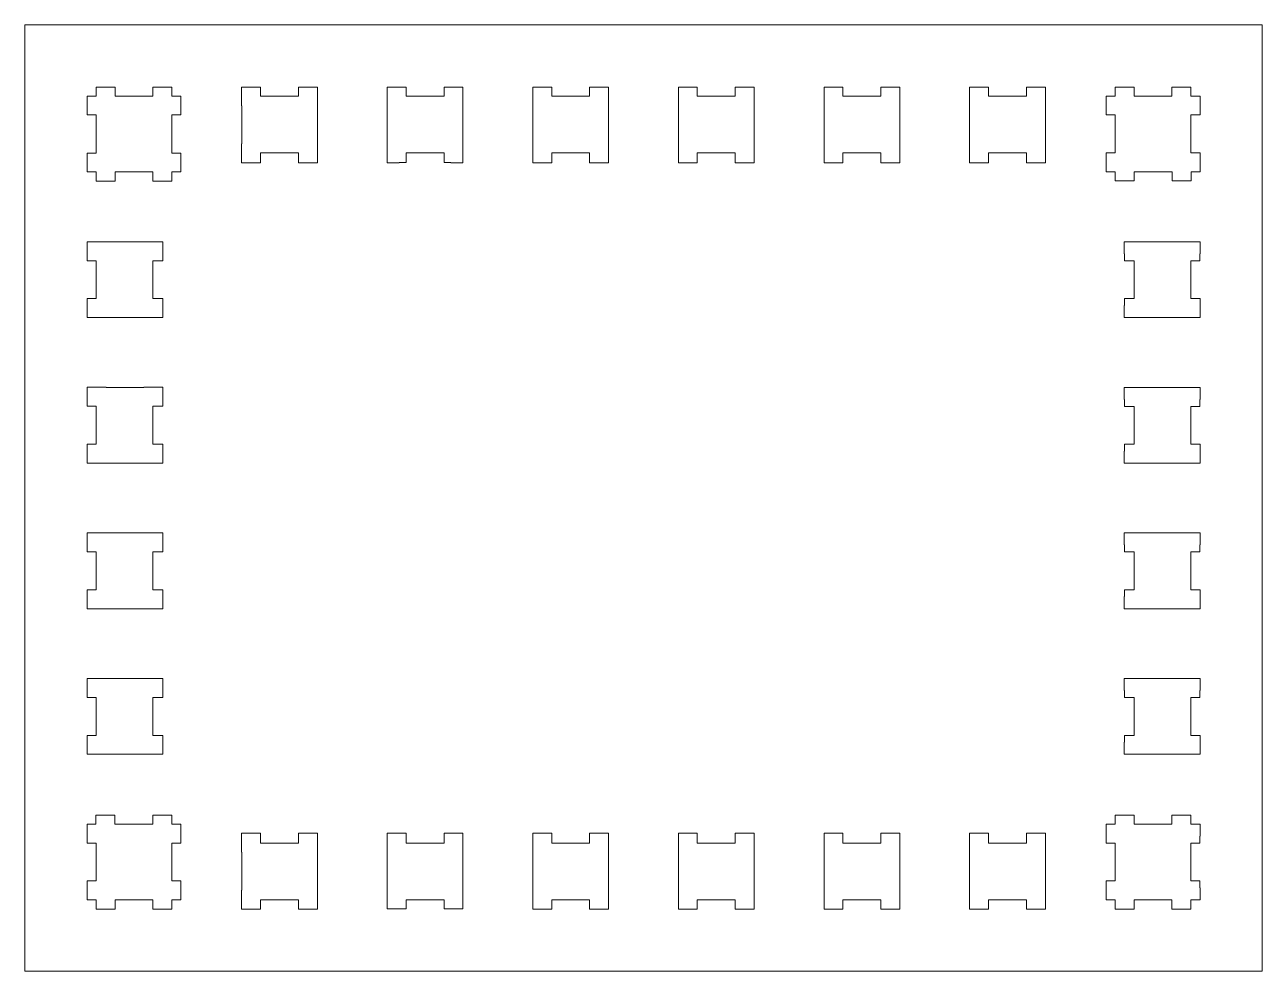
# Model space of a CAD drawing. Header units: inches. Extents: x 0.3 to 17.3, y 0.4 to 13.4.
import ezdxf

# ---------------------------------------------------------------- set-up
doc = ezdxf.new("R2010")
doc.units = ezdxf.units.IN
doc.header["$MEASUREMENT"] = 0
doc.layers.add('None', color=7, linetype='Continuous', lineweight=5)

msp = doc.modelspace()

# ---------------------------------------------------------------- linework, layer by layer
at = {"layer": 'None', "color": 7, "linetype": 'Continuous', "lineweight": 5, "flags": 128}
for points in [[(0.345, 13.375), (17.345, 13.375), (17.345, 0.375), (0.345, 0.375)], [(2.49, 11.355), (2.49, 11.353), (2.365, 11.353), (2.365, 11.228), (2.105, 11.228), (2.105, 11.355), (1.585, 11.355), (1.585, 11.228), (1.325, 11.228), (1.325, 11.353), (1.2, 11.353), (1.2, 11.355), (1.2, 11.355), (1.2, 11.52), (1.2, 11.52), (1.2, 11.613), (1.325, 11.613), (1.325, 12.136), (1.2, 12.136), (1.2, 12.396), (1.325, 12.396), (1.325, 12.52), (1.586, 12.52), (1.586, 12.395), (2.105, 12.395), (2.105, 12.52), (2.365, 12.52), (2.365, 12.396), (2.49, 12.396), (2.49, 12.136), (2.365, 12.136), (2.365, 11.613), (2.49, 11.613), (2.49, 11.52), (2.49, 11.52), (2.49, 11.355)], [(3.584, 11.479), (3.324, 11.479), (3.324, 11.739), (3.325, 11.739), (3.325, 12.26), (3.324, 12.26), (3.324, 12.52), (3.584, 12.52), (3.584, 12.395), (4.105, 12.395), (4.105, 12.52), (4.365, 12.52), (4.365, 11.48), (4.105, 11.48), (4.105, 11.615), (3.584, 11.615)], [(5.325, 11.482), (5.324, 11.482), (5.324, 11.742), (5.325, 11.742), (5.325, 12.26), (5.324, 12.26), (5.324, 12.52), (5.584, 12.52), (5.584, 12.395), (6.105, 12.395), (6.105, 12.52), (6.365, 12.52), (6.365, 12.26), (6.365, 12.26), (6.365, 11.743), (6.365, 11.743), (6.365, 11.483), (6.365, 11.483), (6.365, 11.48), (6.2, 11.48), (6.2, 11.483), (6.105, 11.483), (6.105, 11.615), (5.584, 11.615), (5.584, 11.482), (5.49, 11.482), (5.49, 11.48), (5.325, 11.48)], [(7.584, 11.479), (7.324, 11.479), (7.324, 11.739), (7.325, 11.739), (7.325, 12.26), (7.324, 12.26), (7.324, 12.52), (7.584, 12.52), (7.584, 12.395), (8.105, 12.395), (8.105, 12.52), (8.365, 12.52), (8.365, 11.48), (8.105, 11.48), (8.105, 11.615), (7.584, 11.615)], [(9.584, 11.479), (9.324, 11.479), (9.324, 11.739), (9.325, 11.739), (9.325, 12.26), (9.324, 12.26), (9.324, 12.52), (9.584, 12.52), (9.584, 12.395), (10.105, 12.395), (10.105, 12.52), (10.365, 12.52), (10.365, 12.26), (10.365, 12.26), (10.365, 11.74), (10.365, 11.74), (10.365, 11.48), (10.105, 11.48), (10.105, 11.615), (9.584, 11.615)], [(11.585, 11.479), (11.325, 11.479), (11.325, 11.48), (11.325, 11.48), (11.325, 12.52), (11.325, 12.52), (11.325, 12.52), (11.585, 12.52), (11.585, 12.395), (12.106, 12.395), (12.106, 12.52), (12.366, 12.52), (12.366, 12.26), (12.365, 12.26), (12.365, 11.74), (12.366, 11.74), (12.366, 11.48), (12.106, 11.48), (12.106, 11.615), (11.585, 11.615)], [(13.582, 11.479), (13.322, 11.479), (13.322, 11.739), (13.325, 11.739), (13.325, 12.26), (13.322, 12.26), (13.322, 12.52), (13.582, 12.52), (13.582, 12.395), (14.106, 12.395), (14.106, 12.52), (14.366, 12.52), (14.366, 12.26), (14.365, 12.26), (14.365, 11.74), (14.366, 11.74), (14.366, 11.48), (14.106, 11.48), (14.106, 11.615), (13.582, 11.615)], [(16.492, 11.615), (16.492, 11.355), (16.49, 11.355), (16.49, 11.355), (16.366, 11.355), (16.366, 11.229), (16.106, 11.229), (16.106, 11.355), (15.586, 11.355), (15.586, 11.229), (15.326, 11.229), (15.326, 11.23), (15.325, 11.23), (15.325, 11.355), (15.2, 11.355), (15.2, 11.355), (15.199, 11.355), (15.199, 11.615), (15.325, 11.615), (15.325, 12.136), (15.201, 12.136), (15.201, 12.23), (15.2, 12.23), (15.2, 12.395), (15.201, 12.395), (15.201, 12.396), (15.325, 12.396), (15.325, 12.52), (15.585, 12.52), (15.585, 12.395), (16.102, 12.395), (16.102, 12.52), (16.362, 12.52), (16.362, 12.52), (16.365, 12.52), (16.365, 12.396), (16.49, 12.396), (16.49, 12.136), (16.365, 12.136), (16.365, 11.615)], [(1.325, 10.395), (1.325, 10.395), (2.105, 10.395), (2.105, 10.395), (2.24, 10.395), (2.24, 10.394), (2.24, 10.394), (2.24, 10.134), (2.105, 10.134), (2.105, 9.615), (2.24, 9.615), (2.24, 9.52), (2.24, 9.52), (2.24, 9.355), (1.2, 9.355), (1.2, 9.52), (1.201, 9.52), (1.201, 9.615), (1.325, 9.615), (1.325, 10.134), (1.201, 10.134), (1.201, 10.23), (1.2, 10.23), (1.2, 10.395)], [(16.49, 9.615), (16.49, 9.355), (16.49, 9.355), (16.49, 9.355), (15.45, 9.355), (15.45, 9.52), (15.451, 9.52), (15.451, 9.615), (15.585, 9.615), (15.585, 10.134), (15.451, 10.134), (15.451, 10.23), (15.45, 10.23), (15.45, 10.395), (15.585, 10.395), (15.585, 10.395), (16.365, 10.395), (16.365, 10.395), (16.49, 10.395), (16.49, 10.23), (16.489, 10.23), (16.489, 10.134), (16.365, 10.134), (16.365, 9.615)], [(2.24, 7.355), (2.24, 7.355), (1.98, 7.355), (1.98, 7.355), (1.461, 7.355), (1.461, 7.355), (1.201, 7.355), (1.201, 7.355), (1.2, 7.355), (1.2, 7.52), (1.201, 7.52), (1.201, 7.615), (1.325, 7.615), (1.325, 8.136), (1.201, 8.136), (1.201, 8.23), (1.2, 8.23), (1.2, 8.395), (1.201, 8.395), (1.201, 8.396), (1.461, 8.396), (1.461, 8.395), (1.98, 8.395), (1.98, 8.396), (2.24, 8.396), (2.24, 8.136), (2.105, 8.136), (2.105, 7.615), (2.24, 7.615), (2.24, 7.52), (2.24, 7.52), (2.24, 7.355)], [(16.49, 7.615), (16.49, 7.355), (16.49, 7.355), (16.49, 7.355), (15.45, 7.355), (15.45, 7.52), (15.451, 7.52), (15.451, 7.615), (15.585, 7.615), (15.585, 8.134), (15.451, 8.134), (15.451, 8.23), (15.45, 8.23), (15.45, 8.395), (15.585, 8.395), (15.585, 8.395), (16.365, 8.395), (16.365, 8.395), (16.49, 8.395), (16.49, 8.23), (16.489, 8.23), (16.489, 8.134), (16.365, 8.134), (16.365, 7.615)], [(2.105, 5.615), (2.24, 5.615), (2.24, 5.52), (2.24, 5.52), (2.24, 5.355), (1.2, 5.355), (1.2, 5.52), (1.201, 5.52), (1.201, 5.615), (1.325, 5.615), (1.325, 6.136), (1.201, 6.136), (1.201, 6.23), (1.2, 6.23), (1.2, 6.395), (1.201, 6.395), (1.201, 6.396), (1.461, 6.396), (1.461, 6.395), (1.98, 6.395), (1.98, 6.396), (2.24, 6.396), (2.24, 6.136), (2.105, 6.136)], [(16.49, 5.613), (16.49, 5.353), (16.23, 5.353), (16.23, 5.355), (15.711, 5.355), (15.711, 5.353), (15.451, 5.353), (15.451, 5.355), (15.45, 5.355), (15.45, 5.52), (15.451, 5.52), (15.451, 5.613), (15.585, 5.613), (15.585, 6.134), (15.451, 6.134), (15.451, 6.23), (15.45, 6.23), (15.45, 6.395), (15.585, 6.395), (15.585, 6.395), (16.365, 6.395), (16.365, 6.395), (16.49, 6.395), (16.49, 6.23), (16.489, 6.23), (16.489, 6.134), (16.365, 6.134), (16.365, 5.613)], [(2.24, 3.355), (2.24, 3.355), (1.98, 3.355), (1.98, 3.355), (1.461, 3.355), (1.461, 3.355), (1.201, 3.355), (1.201, 3.355), (1.2, 3.355), (1.2, 3.52), (1.201, 3.52), (1.201, 3.615), (1.325, 3.615), (1.325, 4.134), (1.201, 4.134), (1.201, 4.23), (1.2, 4.23), (1.2, 4.395), (1.325, 4.395), (1.325, 4.395), (2.105, 4.395), (2.105, 4.395), (2.24, 4.395), (2.24, 4.394), (2.24, 4.394), (2.24, 4.134), (2.105, 4.134), (2.105, 3.615), (2.24, 3.615), (2.24, 3.52), (2.24, 3.52), (2.24, 3.355)], [(16.49, 3.615), (16.49, 3.355), (16.49, 3.355), (16.49, 3.355), (15.45, 3.355), (15.45, 3.52), (15.451, 3.52), (15.451, 3.615), (15.585, 3.615), (15.585, 4.134), (15.451, 4.134), (15.451, 4.23), (15.45, 4.23), (15.45, 4.395), (15.585, 4.395), (15.585, 4.395), (16.365, 4.395), (16.365, 4.395), (16.49, 4.395), (16.49, 4.23), (16.489, 4.23), (16.489, 4.134), (16.365, 4.134), (16.365, 3.615)], [(2.365, 1.616), (2.49, 1.616), (2.49, 1.52), (2.49, 1.52), (2.49, 1.355), (2.365, 1.355), (2.365, 1.229), (2.105, 1.229), (2.105, 1.355), (1.585, 1.355), (1.585, 1.229), (1.325, 1.229), (1.325, 1.355), (1.2, 1.355), (1.2, 1.52), (1.2, 1.52), (1.2, 1.616), (1.325, 1.616), (1.325, 2.136), (1.2, 2.136), (1.2, 2.396), (1.323, 2.396), (1.323, 2.52), (1.583, 2.52), (1.583, 2.395), (2.105, 2.395), (2.105, 2.52), (2.365, 2.52), (2.365, 2.396), (2.49, 2.396), (2.49, 2.136), (2.365, 2.136)], [(16.365, 1.616), (16.489, 1.616), (16.489, 1.52), (16.49, 1.52), (16.49, 1.355), (16.365, 1.355), (16.365, 1.23), (16.364, 1.23), (16.364, 1.229), (16.104, 1.229), (16.104, 1.355), (15.584, 1.355), (15.584, 1.229), (15.324, 1.229), (15.324, 1.355), (15.2, 1.355), (15.2, 1.356), (15.199, 1.356), (15.199, 1.616), (15.325, 1.616), (15.325, 2.136), (15.199, 2.136), (15.199, 2.396), (15.325, 2.396), (15.325, 2.52), (15.325, 2.52), (15.325, 2.52), (15.585, 2.52), (15.585, 2.395), (16.104, 2.395), (16.104, 2.52), (16.364, 2.52), (16.364, 2.52), (16.365, 2.52), (16.365, 2.396), (16.489, 2.396), (16.489, 2.395), (16.49, 2.395), (16.49, 2.23), (16.489, 2.23), (16.489, 2.136), (16.365, 2.136)], [(3.584, 1.228), (3.324, 1.228), (3.324, 1.488), (3.325, 1.488), (3.325, 2.01), (3.324, 2.01), (3.324, 2.27), (3.584, 2.27), (3.584, 2.135), (4.105, 2.135), (4.105, 2.27), (4.365, 2.27), (4.365, 1.229), (4.105, 1.229), (4.105, 1.355), (3.584, 1.355)], [(5.325, 1.231), (5.324, 1.231), (5.324, 1.491), (5.325, 1.491), (5.325, 2.01), (5.324, 2.01), (5.324, 2.27), (5.584, 2.27), (5.584, 2.135), (6.105, 2.135), (6.105, 2.27), (6.365, 2.27), (6.365, 2.01), (6.365, 2.01), (6.365, 1.492), (6.365, 1.492), (6.365, 1.232), (6.365, 1.232), (6.365, 1.23), (6.2, 1.23), (6.2, 1.232), (6.105, 1.232), (6.105, 1.355), (5.584, 1.355), (5.584, 1.231), (5.49, 1.231), (5.49, 1.23), (5.325, 1.23)], [(7.584, 1.228), (7.324, 1.228), (7.324, 1.488), (7.325, 1.488), (7.325, 2.01), (7.324, 2.01), (7.324, 2.27), (7.584, 2.27), (7.584, 2.135), (8.105, 2.135), (8.105, 2.27), (8.365, 2.27), (8.365, 1.229), (8.105, 1.229), (8.105, 1.355), (7.584, 1.355)], [(9.584, 1.228), (9.324, 1.228), (9.324, 1.488), (9.325, 1.488), (9.325, 2.01), (9.324, 2.01), (9.324, 2.27), (9.584, 2.27), (9.584, 2.135), (10.105, 2.135), (10.105, 2.27), (10.365, 2.27), (10.365, 2.01), (10.365, 2.01), (10.365, 1.489), (10.365, 1.489), (10.365, 1.229), (10.105, 1.229), (10.105, 1.355), (9.584, 1.355)], [(11.585, 1.228), (11.325, 1.228), (11.325, 1.23), (11.325, 1.23), (11.325, 2.27), (11.585, 2.27), (11.585, 2.135), (12.106, 2.135), (12.106, 2.27), (12.366, 2.27), (12.366, 2.01), (12.365, 2.01), (12.365, 1.489), (12.366, 1.489), (12.366, 1.229), (12.106, 1.229), (12.106, 1.355), (11.585, 1.355)], [(13.582, 1.228), (13.322, 1.228), (13.322, 1.488), (13.325, 1.488), (13.325, 2.01), (13.322, 2.01), (13.322, 2.27), (13.582, 2.27), (13.582, 2.135), (14.106, 2.135), (14.106, 2.27), (14.366, 2.27), (14.366, 2.01), (14.365, 2.01), (14.365, 1.489), (14.366, 1.489), (14.366, 1.229), (14.106, 1.229), (14.106, 1.355), (13.582, 1.355)]]:
    msp.add_lwpolyline(points, close=True, dxfattribs=at)

doc.saveas('drawing.dxf')
